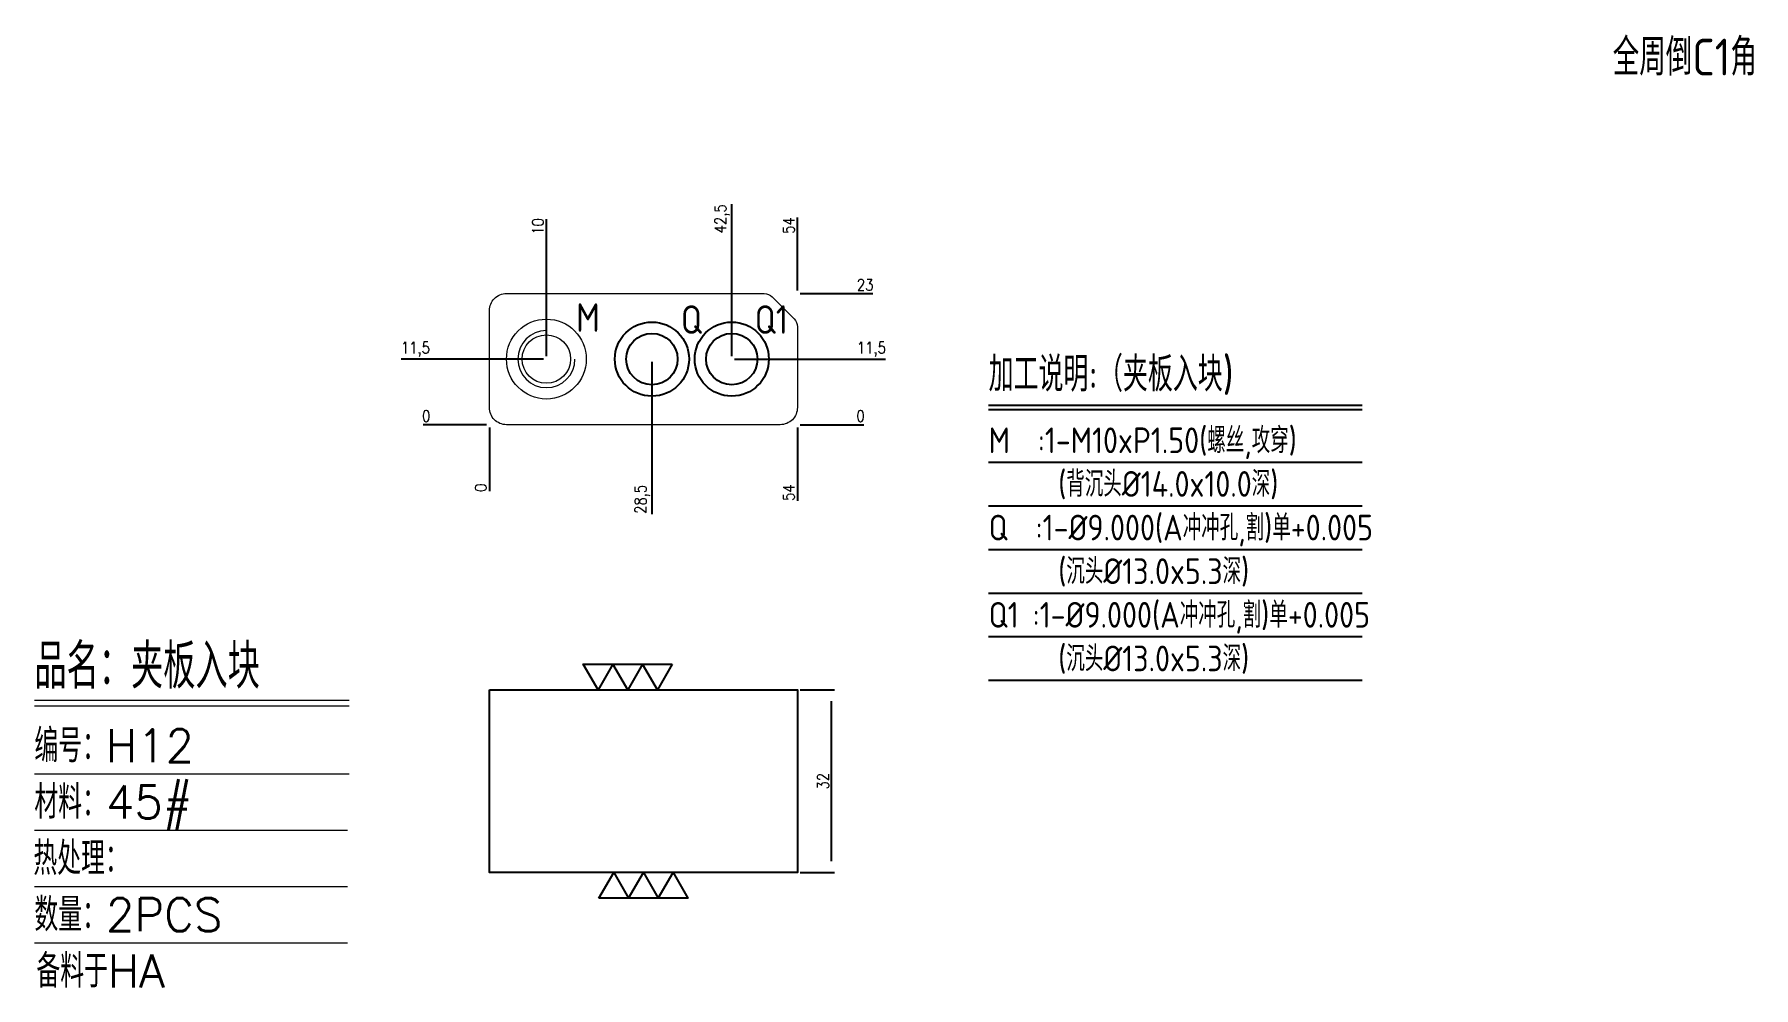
# Model space of a CAD drawing. Header units: millimetres. Extents: x 99314 to 99616, y 14692 to 14859.
import ezdxf
from ezdxf.enums import TextEntityAlignment as Align

# ---------------------------------------------------------------- set-up
doc = ezdxf.new("R2010")
doc.units = ezdxf.units.MM
doc.linetypes.add('DASHED', pattern=[0])
for name, color, linetype in [('DIM', 4, 'Continuous'), ('PH', 255, 'Continuous'), ('PH_P', 2, 'Continuous'), ('TEXT', 4, 'Continuous')]:
    doc.layers.add(name, color=color, linetype=linetype)
doc.styles.add('chinesef_fs', font='simplex.shx', dxfattribs={"bigfont": 'gbcbig.shx'})
doc.styles.add('gbenor', font='gbenor.shx', dxfattribs={"bigfont": 'gbcbig.shx'})
doc.styles.get("Standard").update_dxf_attribs({"font": 'txt.shx', "width": 0.85, "bigfont": 'ctxt.shx'})
doc.dimstyles.new('T-2-WX', dxfattribs={"dimtxt": 2, "dimasz": 2, "dimexe": 0.5, "dimexo": 0.5, "dimgap": 0.5, "dimtad": 1, "dimtxsty": 'Standard', "dimblk": 'OPEN30', "dimcen": 0, "dimazin": 3, "dimtfac": 1, "dimtmove": 0, "dimatfit": 3, "dimldrblk": 'OPEN30', "dimlwd": -1, "dimlwe": -1})

# ---------------------------------------------------------------- blocks, each defined once
blk = doc.blocks.new('*D7579')
at = {"layer": 'Defpoints', "color": 0}
for p in [(99448.25, 14744.14), (99454.25, 14744.14), (99448.25, 14712.14)]:
    blk.add_point(p, dxfattribs=at)
at = {"layer": 'DIM', "color": 0}
for p, q in [((99448.75, 14744.14), (99454.75, 14744.14)), ((99454.25, 14714.14), (99454.25, 14742.14)), ((99448.75, 14712.14), (99454.75, 14712.14))]:
    blk.add_line(p, q, dxfattribs=at)
at = {"layer": 'DIM', "color": 0, "insert": (99452.75, 14728.14), "char_height": 2, "attachment_point": 5, "rotation": 90}
blk.add_mtext('32', dxfattribs=at)
blk = doc.blocks.new('_Open30')
blk = doc.blocks.new('*D7580')
at = {"layer": 'Defpoints', "color": 0}
for p in [(99394.25, 14790.64), (99448.25, 14790.64), (99458.25, 14790.64)]:
    blk.add_point(p, dxfattribs=at)
at = {"layer": 'DIM', "color": 0}
blk.add_line((99448.75, 14790.64), (99459.88, 14790.64), dxfattribs=at)
at = {"layer": 'DIM', "color": 0, "insert": (99459.32, 14792.14), "char_height": 2, "attachment_point": 5}
blk.add_mtext('0', dxfattribs=at)
blk = doc.blocks.new('*D7581')
at = {"layer": 'Defpoints', "color": 0}
for p in [(99436.75, 14802.14), (99458.25, 14802.14), (99394.25, 14790.64)]:
    blk.add_point(p, dxfattribs=at)
at = {"layer": 'DIM', "color": 0}
for p, q in [((99437.25, 14802.14), (99450.25, 14802.14)), ((99450.25, 14802.14), (99454.25, 14802.14)), ((99454.25, 14802.14), (99463.69, 14802.14))]:
    blk.add_line(p, q, dxfattribs=at)
at = {"layer": 'DIM', "color": 0, "insert": (99461.22, 14803.83), "char_height": 2, "attachment_point": 5}
blk.add_mtext('11,5', dxfattribs=at)
blk = doc.blocks.new('*D7582')
at = {"layer": 'Defpoints', "color": 0}
for p in [(99448.25, 14813.64), (99458.25, 14813.64), (99394.25, 14790.64)]:
    blk.add_point(p, dxfattribs=at)
at = {"layer": 'DIM', "color": 0}
for p, q in [((99448.75, 14813.64), (99452.25, 14813.64)), ((99452.25, 14813.64), (99454.25, 14813.64)), ((99454.25, 14813.64), (99461.5, 14813.64))]:
    blk.add_line(p, q, dxfattribs=at)
at = {"layer": 'DIM', "color": 0, "insert": (99460.13, 14815.14), "char_height": 2, "attachment_point": 5}
blk.add_mtext('23', dxfattribs=at)
blk = doc.blocks.new('*D7583')
at = {"layer": 'Defpoints', "color": 0}
for p in [(99384.25, 14790.64), (99394.25, 14790.64), (99394.25, 14790.64)]:
    blk.add_point(p, dxfattribs=at)
at = {"layer": 'DIM', "color": 0}
blk.add_line((99393.75, 14790.64), (99382.62, 14790.64), dxfattribs=at)
at = {"layer": 'DIM', "color": 0, "insert": (99383.18, 14792.14), "char_height": 2, "attachment_point": 5}
blk.add_mtext('0', dxfattribs=at)
blk = doc.blocks.new('*D7584')
at = {"layer": 'Defpoints', "color": 0}
for p in [(99384.25, 14802.14), (99404.25, 14802.14), (99394.25, 14790.64)]:
    blk.add_point(p, dxfattribs=at)
at = {"layer": 'DIM', "color": 0}
for p, q in [((99388.25, 14802.14), (99378.81, 14802.14)), ((99392.25, 14802.14), (99388.25, 14802.14)), ((99403.75, 14802.14), (99392.25, 14802.14))]:
    blk.add_line(p, q, dxfattribs=at)
at = {"layer": 'DIM', "color": 0, "insert": (99381.28, 14803.83), "char_height": 2, "attachment_point": 5}
blk.add_mtext('11,5', dxfattribs=at)
blk = doc.blocks.new('*D7585')
at = {"layer": 'Defpoints', "color": 0}
for p in [(99394.25, 14790.64), (99448.25, 14790.64), (99448.25, 14780.64)]:
    blk.add_point(p, dxfattribs=at)
at = {"layer": 'DIM', "color": 0}
for p, q in [((99448.25, 14790.14), (99448.25, 14786.64)), ((99448.25, 14786.64), (99448.25, 14784.64)), ((99448.25, 14784.64), (99448.25, 14777.3))]:
    blk.add_line(p, q, dxfattribs=at)
at = {"layer": 'DIM', "color": 0, "insert": (99446.75, 14778.72), "char_height": 2, "attachment_point": 5, "rotation": 90}
blk.add_mtext('54', dxfattribs=at)
blk = doc.blocks.new('*D7586')
at = {"layer": 'Defpoints', "color": 0}
for p in [(99422.75, 14802.14), (99394.25, 14790.64), (99422.75, 14780.64)]:
    blk.add_point(p, dxfattribs=at)
at = {"layer": 'DIM', "color": 0}
for p, q in [((99422.75, 14801.64), (99422.75, 14788.64)), ((99422.75, 14788.64), (99422.75, 14784.64)), ((99422.75, 14784.64), (99422.75, 14774.96))]:
    blk.add_line(p, q, dxfattribs=at)
at = {"layer": 'DIM', "color": 0, "insert": (99421.06, 14777.55), "char_height": 2, "attachment_point": 5, "rotation": 90}
blk.add_mtext('28,5', dxfattribs=at)
blk = doc.blocks.new('*D7587')
at = {"layer": 'Defpoints', "color": 0}
for p in [(99394.25, 14790.64), (99394.25, 14790.64), (99394.25, 14780.64)]:
    blk.add_point(p, dxfattribs=at)
at = {"layer": 'DIM', "color": 0}
blk.add_line((99394.25, 14790.14), (99394.25, 14779), dxfattribs=at)
at = {"layer": 'DIM', "color": 0, "insert": (99392.75, 14779.57), "char_height": 2, "attachment_point": 5, "rotation": 90}
blk.add_mtext('0', dxfattribs=at)
blk = doc.blocks.new('*D7588')
at = {"layer": 'Defpoints', "color": 0}
for p in [(99448.25, 14823.64), (99448.25, 14813.64), (99394.25, 14790.64)]:
    blk.add_point(p, dxfattribs=at)
at = {"layer": 'DIM', "color": 0}
for p, q in [((99448.25, 14819.64), (99448.25, 14826.97)), ((99448.25, 14817.64), (99448.25, 14819.64)), ((99448.25, 14814.14), (99448.25, 14817.64))]:
    blk.add_line(p, q, dxfattribs=at)
at = {"layer": 'DIM', "color": 0, "insert": (99446.75, 14825.55), "char_height": 2, "attachment_point": 5, "rotation": 90}
blk.add_mtext('54', dxfattribs=at)
blk = doc.blocks.new('*D7589')
at = {"layer": 'Defpoints', "color": 0}
for p in [(99436.75, 14823.64), (99436.75, 14802.14), (99394.25, 14790.64)]:
    blk.add_point(p, dxfattribs=at)
at = {"layer": 'DIM', "color": 0}
for p, q in [((99436.75, 14819.64), (99436.75, 14829.32)), ((99436.75, 14815.64), (99436.75, 14819.64)), ((99436.75, 14802.64), (99436.75, 14815.64))]:
    blk.add_line(p, q, dxfattribs=at)
at = {"layer": 'DIM', "color": 0, "insert": (99435.06, 14826.73), "char_height": 2, "attachment_point": 5, "rotation": 90}
blk.add_mtext('42,5', dxfattribs=at)
blk = doc.blocks.new('*D7590')
at = {"layer": 'Defpoints', "color": 0}
for p in [(99404.25, 14823.64), (99404.25, 14802.14), (99394.25, 14790.64)]:
    blk.add_point(p, dxfattribs=at)
at = {"layer": 'DIM', "color": 0}
for p, q in [((99404.25, 14819.64), (99404.25, 14826.65)), ((99404.25, 14815.64), (99404.25, 14819.64)), ((99404.25, 14802.64), (99404.25, 14815.64))]:
    blk.add_line(p, q, dxfattribs=at)
at = {"layer": 'DIM', "color": 0, "insert": (99402.75, 14825.39), "char_height": 2, "attachment_point": 5, "rotation": 90}
blk.add_mtext('10', dxfattribs=at)

msp = doc.modelspace()

# ---------------------------------------------------------------- linework, layer by layer
at = {"layer": 'DIM', "color": 4, "linetype": 'Continuous', "lineweight": 13}
for p, q in [((99314.481, 14742.338), (99369.641, 14742.338)), ((99314.481, 14741.322), (99369.641, 14741.322)), ((99314.481, 14729.413), (99369.641, 14729.413)), ((99314.481, 14719.538), (99369.401, 14719.538)), ((99314.481, 14709.662), (99369.401, 14709.662)), ((99314.481, 14699.787), (99369.401, 14699.787))]:
    msp.add_line(p, q, dxfattribs=at)
at = {"layer": 'DIM', "color": 4}
for points in [[(99426.307, 14748.643), (99423.709, 14744.143), (99421.111, 14748.643), (99418.513, 14744.143), (99415.915, 14748.643), (99413.317, 14744.143), (99410.719, 14748.643), (99426.307, 14748.643)], [(99413.455, 14707.643), (99416.053, 14712.143), (99418.651, 14707.643), (99421.249, 14712.143), (99423.847, 14707.643), (99426.445, 14712.143), (99429.044, 14707.643), (99413.455, 14707.643)]]:
    msp.add_lwpolyline(points, close=True, dxfattribs=at)
at = {"layer": 'PH', "color": 2}
msp.add_lwpolyline([(99394.249, 14744.143), (99448.249, 14744.143), (99448.249, 14712.143), (99394.249, 14712.143)], close=True, dxfattribs=at)
at = {"layer": 'PH_P', "linetype": 'Continuous', "lineweight": 15}
msp.add_lwpolyline([(99448.249, 14807.81), (99448.249, 14793.638, -0.4142136), (99445.249, 14790.638), (99397.249, 14790.638, -0.4142136), (99394.249, 14793.638), (99394.249, 14810.638, -0.4142136), (99397.249, 14813.638), (99442.421, 14813.638, -0.1989124), (99443.835, 14813.052), (99447.664, 14809.224, -0.1989124)], format="xyb", close=True, dxfattribs=at)
at = {"layer": 'PH_P', "linetype": 'DASHED', "lineweight": 18, "ltscale": 2}
msp.add_circle((99404.249, 14802.138), 7, dxfattribs=at)
at = {"layer": 'PH_P', "lineweight": 18}
msp.add_circle((99404.249, 14802.138), 4.25, dxfattribs=at)
at = {"layer": 'PH_P'}
for centre in [(99422.749, 14802.138), (99436.749, 14802.138)]:
    msp.add_circle(centre, 6.5, dxfattribs=at)
at = {"layer": 'PH_P', "color": 1}
for centre in [(99422.749, 14802.138), (99436.749, 14802.138)]:
    msp.add_circle(centre, 4.5, dxfattribs=at)
at = {"layer": 'PH_P', "lineweight": 18}
msp.add_arc((99404.249, 14802.138), 5, 90, 0, dxfattribs=at)
at = {"layer": 'TEXT', "color": 3}
for p, q in [((99481.775, 14794.088), (99547.26, 14794.088)), ((99481.775, 14793.301), (99547.26, 14793.301)), ((99481.775, 14784.076), (99547.26, 14784.076)), ((99481.775, 14776.426), (99547.26, 14776.426)), ((99481.775, 14768.776), (99547.26, 14768.776)), ((99481.775, 14761.126), (99547.26, 14761.126)), ((99481.775, 14753.476), (99547.26, 14753.476)), ((99481.775, 14745.826), (99547.26, 14745.826))]:
    msp.add_line(p, q, dxfattribs=at)

# ---------------------------------------------------------------- texts
at = {"layer": 'DIM', "color": 3, "linetype": 'Continuous', "lineweight": 13, "style": 'chinesef_fs'}
for s, height, p in [('品名：夹板入块', 7.8423, (99314.481, 14744.371)), ('编号：H12', 5.8091, (99314.481, 14731.446)), ('材料：45#', 5.8091, (99314.481, 14721.571)), ('热处理：', 5.8091, (99314.303, 14711.695)), ('数量：2PCS', 5.8091, (99314.481, 14701.82)), ('备料于HA', 5.8091, (99314.834, 14691.945))]:
    msp.add_text(s, height=height, dxfattribs=at).set_placement(p)
at = {"layer": 'TEXT', "color": 4, "lineweight": 18, "style": 'gbenor'}
msp.add_text('全周倒C1角', height=6.4521, dxfattribs=at).set_placement((99591.199, 14851.856))
at = {"layer": 'TEXT', "color": 4, "style": 'gbenor'}
for s, p in [('M', (99411.533, 14809.421)), ('Q', (99429.679, 14809.068)), ('Q1', (99443.679, 14809.068))]:
    msp.add_text(s, height=5, dxfattribs=at).set_placement(p, align=Align.MIDDLE_CENTER)
for s, height, p in [('加工说明:（夹板入块)', 6.075, (99481.775, 14796.451)), ('M  :1-M10xP1.50(螺丝,攻穿)', 4.5, (99481.775, 14785.651)), ('     (背沉头%%c14.0x10.0深)', 4.5, (99481.775, 14778.001)), ('     (沉头%%c13.0x5.3深)', 4.5, (99481.775, 14762.701)), ('     (沉头%%c13.0x5.3深)', 4.5, (99481.775, 14747.401))]:
    msp.add_text(s, height=height, dxfattribs=at).set_placement(p)
at = {"layer": 'TEXT', "color": 1, "style": 'gbenor'}
for s, p in [('Q  :1-%%c9.000(A冲冲孔,割)单+0.005', (99481.775, 14770.351)), ('Q1 :1-%%c9.000(A冲冲孔,割)单+0.005', (99481.775, 14755.051))]:
    msp.add_text(s, height=4.5, dxfattribs=at).set_placement(p)

# ---------------------------------------------------------------- dimensions: what is measured, and where the dimension line sits
at = {"layer": 'DIM', "color": 4}
for feature_location, offset, dtype, origin, picture, middle in [((99436.749, 14802.138), (0, 21.5), 1, (99394.249, 14790.638), '*D7589', (99435.059, 14826.729)), ((99448.249, 14813.638), (0, 10), 1, (99394.249, 14790.638), '*D7588', (99446.749, 14825.555)), ((99404.249, 14802.138), (0, 21.5), 1, (99394.249, 14790.638), '*D7590', (99402.749, 14825.393)), ((99448.249, 14813.638), (10, 0), 0, (99394.249, 14790.638), '*D7582', (99460.126, 14815.138)), ((99404.249, 14802.138), (-20, 0), 0, (99394.249, 14790.638), '*D7584', (99381.28, 14803.829)), ((99436.749, 14802.138), (21.5, 0), 0, (99394.249, 14790.638), '*D7581', (99461.218, 14803.829)), ((99422.749, 14802.138), (0, -21.5), 1, (99394.249, 14790.638), '*D7586', (99421.059, 14777.548)), ((99394.249334121, 14790.638178302), (-10, 0), 0, (99394.249334121, 14790.638178302), '*D7583', (99383.182667455, 14792.138178302)), ((99394.249334121, 14790.638178302), (0, -10), 1, (99394.249334121, 14790.638178302), '*D7587', (99392.749334121, 14779.571511635)), ((99448.249334141, 14790.638178302), (10, 0), 0, (99394.249334121, 14790.638178302), '*D7580', (99459.316000808, 14792.138178302)), ((99448.249, 14790.638), (0, -10), 1, (99394.249, 14790.638), '*D7585', (99446.749, 14778.722))]:
    dim = msp.add_ordinate_dim(feature_location=feature_location, offset=offset, dtype=dtype, origin=origin, dimstyle='T-2-WX', dxfattribs=at)
    dim.commit()
    dim.dimension.update_dxf_attribs({"geometry": picture, "text_midpoint": middle})
at = {"layer": 'DIM', "color": 2}
dim = msp.add_linear_dim(base=(99454.249, 14744.143), p1=(99448.249, 14712.143), p2=(99448.249, 14744.143), angle=90, dimstyle='T-2-WX', dxfattribs=at)
dim.commit()
dim.dimension.update_dxf_attribs({"geometry": '*D7579', "text_midpoint": (99452.749, 14728.143)})

doc.saveas('drawing.dxf')
